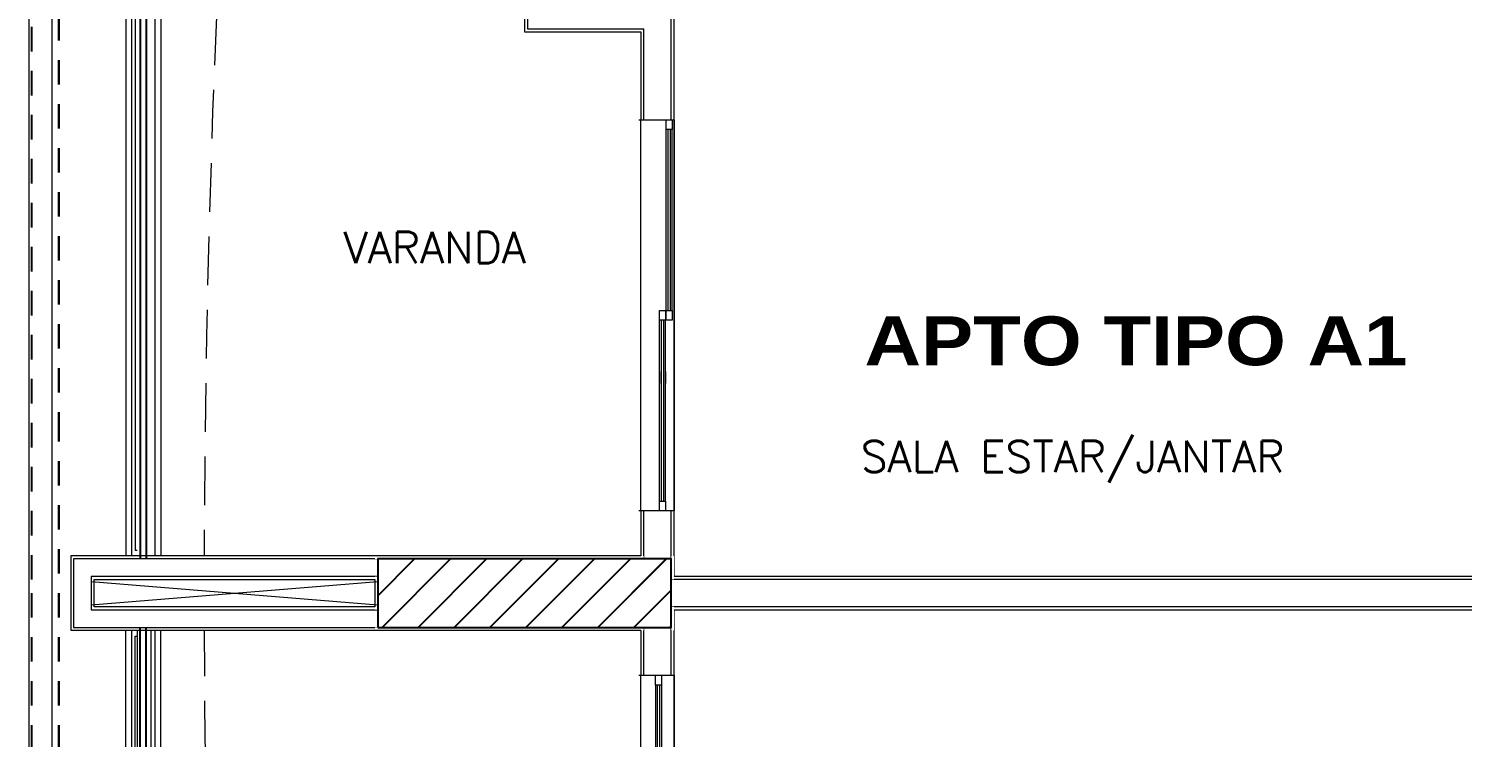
# Model space of a CAD drawing. Header units: millimetres. Extents: x 188.6 to 263.2, y 40.1 to 120.1.
# Drawn here: x 205.01 to 212.34, y 49.71 to 53.34 of the extents above; entities that cross this region are included whole.
import ezdxf

# ---------------------------------------------------------------- set-up
doc = ezdxf.new("R2010")
doc.units = ezdxf.units.MM
doc.set_wipeout_variables(frame=1)
for name, pattern in [('HIDDEN', [0.375, 0.25, -0.125]), ('HIDDEN2', [0.1875, 0.125, -0.0625]), ('Linha Tracejada 2_1', [300, 200, -100]), ('Wipeout_Contour', [1000, 0, -1000])]:
    doc.linetypes.add(name, pattern=pattern)
for name, color, linetype in [('ARQ', 8, 'Continuous'), ('ARQ-BASE', 8, 'Continuous'), ('ESTR-PILARES', 11, 'Continuous'), ('ESTR-VIGAS', 11, 'HIDDEN2'), ('ESTRUTURA', 7, 'Continuous'), ('GAS-TEXTO', 7, 'Continuous'), ('INC-CORRIMÃO', 7, 'Continuous'), ('INC-TEXTO', 7, 'Continuous'), ('NORMO-AF', 2, 'Continuous'), ('Portas ARCHICAD', 7, 'Continuous')]:
    doc.layers.add(name, color=color, linetype=linetype)
doc.styles.add('60-75', font='romans.shx', dxfattribs={"height": 0.12})
doc.styles.add('MC-ROMANS', font='romans')
doc.dimstyles.new('BOLAS75', dxfattribs={"dimtxt": 0.12, "dimasz": 0.075, "dimexe": 0.18, "dimexo": 0.06, "dimgap": 0.08, "dimtad": 0, "dimzin": 4, "dimdsep": 46, "dimtxsty": '60-75', "dimblk": 'ORIGIN', "dimcen": 0.09, "dimse1": 1, "dimse2": 1, "dimclrd": 244, "dimclrt": 7, "dimadec": 0, "dimazin": 0, "dimtfac": 1.8, "dimtix": 1, "dimtmove": 2, "dimatfit": 3, "dimldrblk": 'ORIGIN', "dimfxl": 0.18, "dimtvp": 2, "dimtolj": 1, "dimtzin": 4, "dimarcsym": 0})

# ---------------------------------------------------------------- blocks, each defined once
blk = doc.blocks.new('ESTR-1TP-29.09.2016')
at = {"layer": 'ESTR-PILARES'}
for p, q in [((3.4724, 12.7619), (3.6607, 12.9502)), ((3.4724, 12.9457), (3.4769, 12.9502)), ((3.4946, 12.6002), (3.8446, 12.9502)), ((3.6784, 12.6002), (4.0284, 12.9502)), ((3.8623, 12.6002), (4.2123, 12.9502)), ((4.0461, 12.6002), (4.3961, 12.9502)), ((4.23, 12.6002), (4.58, 12.9502)), ((4.4138, 12.6002), (4.7638, 12.9502)), ((4.5977, 12.6002), (4.9477, 12.9502)), ((4.2224, 12.7752), (4.2224, 12.7752)), ((4.7815, 12.6002), (4.9724, 12.7911)), ((4.9653, 12.6002), (4.9724, 12.6073))]:
    blk.add_line(p, q, dxfattribs=at)
blk.add_lwpolyline([(3.4724, 12.6002), (4.9724, 12.6002), (4.9724, 12.9502), (3.4724, 12.9502), (3.4724, 12.6002)], dxfattribs=at)
at = {"layer": 'ESTR-VIGAS'}
for points in [[(1.7024, 22.8702), (1.7024, 12.7752)], [(1.8424, 13.5752), (1.8424, 22.6702)], [(1.8424, 11.9752), (1.8424, 13.5752)], [(1.7024, 12.7752), (1.7024, 2.5802), (5.4374, 2.5802)]]:
    blk.add_lwpolyline(points, dxfattribs=at)
blk = doc.blocks.new('Vão de Porta Simples_5')
at = {"layer": 'Portas ARCHICAD', "color": 8, "linetype": 'Continuous', "lineweight": 0}
for p, q in [((-1000, -14.6), (-1000, -24.6)), ((1000, -24.6), (1000, -14.6))]:
    blk.add_line(p, q, dxfattribs=at)
blk = doc.blocks.new('Vão de Porta Simples_6')
at = {"layer": 'Portas ARCHICAD', "color": 8, "linetype": 'Continuous', "lineweight": 0}
for p, q in [((-1000, -14.6), (-1000, -24.6)), ((1000, -24.6), (1000, -14.6))]:
    blk.add_line(p, q, dxfattribs=at)
blk = doc.blocks.new('Porta de Correr 21_3')
at = {"color": 254, "linetype": 'Wipeout_Contour', "lineweight": 0, "ltscale": 12068.965656}
blk.add_wipeout([(-1000, -160), (1000, -160), (1000, -30), (950, -30), (25, -30), (-25, -30), (-25, 0), (25, 0), (950, 0), (1000, 0), (1000, 10), (-1000, 10), (-1000, -35), (-950, -35), (25, -35), (25, -65), (-950, -65), (-1000, -65)], dxfattribs=at).dxf.layer = 'Portas ARCHICAD'
at = {"layer": 'Portas ARCHICAD', "color": 8, "linetype": 'Continuous', "lineweight": 0}
for p, q in [((-1000, 10), (-1000, -5)), ((1000, -5), (1000, 10)), ((-1000, -5), (-1000, -145)), ((-1000, -35), (-1000, -65)), ((1000, -30), (1000, 0)), ((1000, -145), (1000, -5)), ((-1000, -145), (-1000, -160)), ((1000, -160), (1000, -145)), ((-1000, -160), (1000, -160)), ((-1000, -160), (1000, -160))]:
    blk.add_line(p, q, dxfattribs=at)
at = {"color": 254, "linetype": 'Wipeout_Contour', "lineweight": 0, "ltscale": 1995.354513}
blk.add_wipeout([(-25, -35), (-950, -35), (-950, -45), (-25, -45)], dxfattribs=at).dxf.layer = 'Portas ARCHICAD'
at = {"color": 254, "linetype": 'Wipeout_Contour', "lineweight": 0, "ltscale": 1972.49826}
blk.add_wipeout([(950, -20), (25, -20), (25, -30), (950, -30)], dxfattribs=at).dxf.layer = 'Portas ARCHICAD'
at = {"color": 254, "linetype": 'Wipeout_Contour', "lineweight": 0, "ltscale": 1952.207763}
blk.add_wipeout([(950, 0), (25, 0), (25, -10), (950, -10)], dxfattribs=at).dxf.layer = 'Portas ARCHICAD'
at = {"color": 254, "linetype": 'Wipeout_Contour', "lineweight": 0, "ltscale": 2032.986243}
blk.add_wipeout([(-25, -55), (-950, -55), (-950, -65), (-25, -65)], dxfattribs=at).dxf.layer = 'Portas ARCHICAD'
at = {"color": 254, "linetype": 'Wipeout_Contour', "lineweight": 0, "ltscale": 2013.677719}
blk.add_wipeout([(-950, -45), (-950, -55), (-25, -55), (-25, -45)], dxfattribs=at).dxf.layer = 'Portas ARCHICAD'
at = {"color": 254, "linetype": 'Wipeout_Contour', "lineweight": 0, "ltscale": 1959.77012}
blk.add_wipeout([(25, -10), (25, -20), (950, -20), (950, -10)], dxfattribs=at).dxf.layer = 'Portas ARCHICAD'
at = {"layer": 'Portas ARCHICAD', "color": 8, "linetype": 'Continuous', "lineweight": 0}
for p, q in [((-1000, 10), (1000, 10)), ((1000, 10), (-1000, 10)), ((-25, 0), (-25, -30)), ((25, 0), (-25, 0)), ((25, 0), (950, 0)), ((25, -30), (25, 0)), ((-950, -35), (-1000, -35)), ((-1000, -65), (-950, -65)), ((-950, -35), (-25, -35)), ((-950, -65), (-950, -35)), ((-25, -45), (-950, -45)), ((-950, -55), (-25, -55)), ((-950, -65), (-25, -65)), ((-687.5, -34.9), (-348.1, -34.9)), ((-687.5, -65.1), (-348.1, -65.1)), ((-287.5, -34.9), (-348.1, -34.9)), ((-287.5, -65.1), (-348.1, -65.1)), ((-25, -30), (25, -30)), ((-25, -35), (-25, -65)), ((25, -35), (-25, -35)), ((-25, -65), (25, -65)), ((950, -10), (25, -10)), ((25, -20), (950, -20)), ((25, -30), (950, -30)), ((25, -65), (25, -35)), ((950, 0), (950, -30)), ((1000, 0), (950, 0)), ((950, -30), (1000, -30))]:
    blk.add_line(p, q, dxfattribs=at)
blk = doc.blocks.new('Porta de Correr 21_4')
at = {"color": 254, "linetype": 'Wipeout_Contour', "lineweight": 0, "ltscale": 12174.857165}
blk.add_wipeout([(1000, 40), (-1000, 40), (-1000, -35), (-950, -35), (-25, -35), (25, -35), (25, -65), (-25, -65), (-950, -65), (-1000, -65), (-1000, -130), (1000, -130), (1000, -30), (950, -30), (25, -30), (-25, -30), (-25, 0), (25, 0), (950, 0), (1000, 0)], dxfattribs=at).dxf.layer = 'Portas ARCHICAD'
at = {"layer": 'Portas ARCHICAD', "color": 8, "linetype": 'Continuous', "lineweight": 0}
for p, q in [((1000, 40), (-1000, 40)), ((1000, 40), (-1000, 40)), ((-1000, 40), (-1000, 25)), ((-1000, 25), (-1000, -115)), ((1000, 25), (1000, 40)), ((1000, -115), (1000, 25)), ((-1000, -35), (-1000, -65)), ((1000, -30), (1000, 0)), ((-1000, -115), (-1000, -130)), ((1000, -130), (-1000, -130)), ((-1000, -130), (1000, -130)), ((1000, -130), (1000, -115))]:
    blk.add_line(p, q, dxfattribs=at)
at = {"color": 254, "linetype": 'Wipeout_Contour', "lineweight": 0, "ltscale": 1995.354522}
blk.add_wipeout([(-950, -35), (-950, -45), (-25, -45), (-25, -35)], dxfattribs=at).dxf.layer = 'Portas ARCHICAD'
at = {"color": 254, "linetype": 'Wipeout_Contour', "lineweight": 0, "ltscale": 1972.498267}
blk.add_wipeout([(25, -30), (950, -30), (950, -20), (25, -20)], dxfattribs=at).dxf.layer = 'Portas ARCHICAD'
at = {"color": 254, "linetype": 'Wipeout_Contour', "lineweight": 0, "ltscale": 2032.986254}
blk.add_wipeout([(-950, -65), (-25, -65), (-25, -55), (-950, -55)], dxfattribs=at).dxf.layer = 'Portas ARCHICAD'
at = {"color": 254, "linetype": 'Wipeout_Contour', "lineweight": 0, "ltscale": 1952.207765}
blk.add_wipeout([(25, 0), (25, -10), (950, -10), (950, 0)], dxfattribs=at).dxf.layer = 'Portas ARCHICAD'
at = {"color": 254, "linetype": 'Wipeout_Contour', "lineweight": 0, "ltscale": 2013.677719}
blk.add_wipeout([(-950, -45), (-950, -55), (-25, -55), (-25, -45)], dxfattribs=at).dxf.layer = 'Portas ARCHICAD'
at = {"color": 254, "linetype": 'Wipeout_Contour', "lineweight": 0, "ltscale": 1959.77012}
blk.add_wipeout([(25, -10), (25, -20), (950, -20), (950, -10)], dxfattribs=at).dxf.layer = 'Portas ARCHICAD'
at = {"layer": 'Portas ARCHICAD', "color": 8, "linetype": 'Continuous', "lineweight": 0}
for p, q in [((-950, -35), (-1000, -35)), ((-1000, -65), (-950, -65)), ((-950, -35), (-25, -35)), ((-950, -65), (-950, -35)), ((-25, -45), (-950, -45)), ((-950, -55), (-25, -55)), ((-950, -65), (-25, -65)), ((-687.5, -34.9), (-348.1, -34.9)), ((-687.5, -65.1), (-348.1, -65.1)), ((-287.5, -34.9), (-348.1, -34.9)), ((-287.5, -65.1), (-348.1, -65.1)), ((-25, 0), (-25, -30)), ((25, 0), (-25, 0)), ((-25, -30), (25, -30)), ((-25, -35), (-25, -65)), ((25, -35), (-25, -35)), ((-25, -65), (25, -65)), ((25, 0), (950, 0)), ((25, -30), (25, 0)), ((950, -10), (25, -10)), ((25, -20), (950, -20)), ((25, -30), (950, -30)), ((25, -65), (25, -35)), ((950, 0), (950, -30)), ((1000, 0), (950, 0)), ((950, -30), (1000, -30))]:
    blk.add_line(p, q, dxfattribs=at)
blk = doc.blocks.new('arq-3pav')
at = {"layer": 'ARQ', "color": 8, "linetype": 'Continuous', "lineweight": 0}
blk.add_line((0.6761, 19.3551), (0.6761, 10.37), dxfattribs=at)
at = {"layer": 'ARQ', "color": 8, "linetype": 'HIDDEN', "lineweight": 0}
for start, end in [(172.108634, 179.868319), (180.16516, 187.826918)]:
    blk.add_arc((68.4531, 10.2148), 67.5565, start, end, dxfattribs=at)
at = {"layer": 'ARQ', "color": 8, "linetype": 'Continuous', "lineweight": 0, "xscale": -0.001, "yscale": 0.001, "rotation": 90}
for name, p in [('Vão de Porta Simples_5', (3.1057, 11.6151)), ('Vão de Porta Simples_6', (3.1057, 8.7751))]:
    blk.add_blockref(name, p, dxfattribs=at)
at = {"color": 8, "linetype": 'Wipeout_Contour', "lineweight": 0, "ltscale": 84654.079495}
blk.add_wipeout([(0.12, 0.205), (0.12, 20.185), (0.105, 20.2), (0.105, 0.205)], dxfattribs=at).dxf.layer = 'ARQ'
at = {"color": 8, "linetype": 'Wipeout_Contour', "lineweight": 0, "ltscale": 79482.612123}
blk.add_wipeout([(0.5261, 19.5051), (0.5261, 10.37), (0.5411, 10.37), (0.5411, 19.4901)], dxfattribs=at).dxf.layer = 'ARQ'
at = {"color": 8, "linetype": 'Wipeout_Contour', "lineweight": 0, "ltscale": 67712.151147}
blk.add_wipeout([(2.5352, 13.0651), (2.5502, 13.0801), (2.5502, 13.2851), (2.5352, 13.2851)], dxfattribs=at).dxf.layer = 'ARQ'
at = {"color": 8, "linetype": 'Wipeout_Contour', "lineweight": 0, "ltscale": 64550.149104}
blk.add_wipeout([(3.3003, 12.6151), (3.3003, 13.2351), (3.2853, 13.2201), (3.2853, 12.6151)], dxfattribs=at).dxf.layer = 'ARQ'
at = {"color": 8, "linetype": 'Wipeout_Contour', "lineweight": 0, "ltscale": 62126.944821}
blk.add_wipeout([(3.3002, 10.2649), (3.3003, 10.2649), (3.3003, 10.2799), (3.3002, 10.2799)], dxfattribs=at).dxf.layer = 'ARQ'
at = {"color": 8, "linetype": 'Wipeout_Contour', "lineweight": 0, "ltscale": 92975.829046}
blk.add_wipeout([(3.2853, 9.7751), (3.3003, 9.7751), (3.3003, 10.1099), (3.3002, 10.1099), (3.3002, 10.0049), (3.2853, 10.0049)], dxfattribs=at).dxf.layer = 'ARQ'
at = {"color": 8, "linetype": 'Wipeout_Contour', "lineweight": 0, "ltscale": 75473.524712}
blk.add_wipeout([(0.5261, 10.02), (0.5261, 0.8853), (0.5411, 0.9003), (0.5411, 10.02)], dxfattribs=at).dxf.layer = 'ARQ'
at = {"layer": 'ARQ', "color": 8, "linetype": 'Continuous', "lineweight": 0}
for p, q in [((0.4961, 19.5351), (0.4961, 10.37)), ((2.5502, 13.2851), (2.5502, 13.0801)), ((3.2853, 12.6151), (3.2853, 13.2201)), ((0.4961, 0.8553), (0.4961, 10.02))]:
    blk.add_line(p, q, dxfattribs=at)
at = {"layer": 'ARQ', "color": 8, "linetype": 'Continuous', "lineweight": 0, "flags": 128}
for points in [[(2.5352, 13.2851), (2.5352, 13.0651)], [(3.3003, 12.6151), (3.3003, 13.2351)]]:
    blk.add_lwpolyline(points, dxfattribs=at)
at = {"color": 8, "linetype": 'Wipeout_Contour', "lineweight": 0, "ltscale": 84896.24501}
blk.add_wipeout([(0.105, 0.205), (0.105, 20.2), (0.015, 20.29), (0.015, 0.205)], dxfattribs=at).dxf.layer = 'ARQ'
at = {"color": 8, "linetype": 'Wipeout_Contour', "lineweight": 0, "ltscale": 79233.637631}
blk.add_wipeout([(0.5411, 19.4901), (0.5411, 10.37), (0.6311, 10.37), (0.6311, 19.4001)], dxfattribs=at).dxf.layer = 'ARQ'
at = {"color": 8, "linetype": 'Wipeout_Contour', "lineweight": 0, "ltscale": 65044.255887}
blk.add_wipeout([(3.1453, 12.6151), (3.1453, 13.0801), (3.1303, 13.0651), (3.1303, 12.6151)], dxfattribs=at).dxf.layer = 'ARQ'
at = {"color": 8, "linetype": 'Wipeout_Contour', "lineweight": 0, "ltscale": 62907.9674}
blk.add_wipeout([(3.1303, 10.6151), (3.1303, 10.3849), (3.1453, 10.3849), (3.1453, 10.6151)], dxfattribs=at).dxf.layer = 'ARQ'
at = {"color": 8, "linetype": 'Wipeout_Contour', "lineweight": 0, "ltscale": 93362.374071}
blk.add_wipeout([(3.3003, 10.6151), (3.2853, 10.6151), (3.2853, 10.3849), (3.3002, 10.3849), (3.3002, 10.2799), (3.3003, 10.2799)], dxfattribs=at).dxf.layer = 'ARQ'
at = {"color": 8, "linetype": 'Wipeout_Contour', "lineweight": 0, "ltscale": 62040.667134}
blk.add_wipeout([(3.3002, 10.1099), (3.3003, 10.1099), (3.3003, 10.1249), (3.3002, 10.1249)], dxfattribs=at).dxf.layer = 'ARQ'
at = {"color": 8, "linetype": 'Wipeout_Contour', "lineweight": 0, "ltscale": 75233.061845}
blk.add_wipeout([(0.5411, 10.02), (0.5411, 0.9003), (0.6311, 0.9903), (0.6311, 10.02)], dxfattribs=at).dxf.layer = 'ARQ'
at = {"color": 8, "linetype": 'Wipeout_Contour', "lineweight": 0, "ltscale": 62571.950102}
blk.add_wipeout([(3.1303, 9.7751), (3.1453, 9.7751), (3.1453, 10.0049), (3.1303, 10.0049)], dxfattribs=at).dxf.layer = 'ARQ'
at = {"layer": 'ARQ', "color": 8, "linetype": 'Continuous', "lineweight": 0}
for p, q in [((3.1453, 12.6151), (3.1453, 13.0801)), ((3.1453, 10.3699), (3.1453, 10.6151)), ((3.2853, 10.2649), (3.2853, 10.6151)), ((0.4961, 10.37), (0.6761, 10.37)), ((3.3003, 10.2649), (3.2853, 10.2649)), ((3.2853, 10.1249), (3.3003, 10.1249)), ((3.2853, 9.7751), (3.2853, 10.1249)), ((3.1453, 9.7751), (3.1453, 10.0199))]:
    blk.add_line(p, q, dxfattribs=at)
at = {"layer": 'ARQ', "color": 8, "linetype": 'Continuous', "lineweight": 0, "flags": 128}
for points in [[(0.12, 0.205), (0.12, 20.185)], [(3.1303, 13.0651), (3.1303, 12.6151)], [(3.1303, 10.6151), (3.1303, 10.3849)], [(3.3003, 10.2799), (3.3003, 10.6151)], [(3.3003, 9.7751), (3.3003, 10.1099)], [(3.1303, 10.0049), (3.1303, 9.7751)]]:
    blk.add_lwpolyline(points, dxfattribs=at)
at = {"layer": 'ARQ', "color": 8, "linetype": 'Linha Tracejada 2_1', "lineweight": 0, "flags": 128}
for points in [[(0.5261, 19.5051), (0.5261, 10.37)], [(0.6461, 10.37), (0.6461, 19.3851)], [(0.5261, 10.37), (0.5411, 10.37)], [(0.5411, 10.37), (0.6311, 10.37)], [(0.6311, 10.37), (0.6461, 10.37)], [(0.5261, 10.02), (0.5411, 10.02)], [(0.5261, 10.02), (0.5261, 0.8853)]]:
    blk.add_lwpolyline(points, dxfattribs=at)
at = {"color": 8, "linetype": 'Wipeout_Contour', "lineweight": 0, "ltscale": 85138.427341}
blk.add_wipeout([(0.015, 0.205), (0.015, 20.29), (0, 20.305), (0, 0.205)], dxfattribs=at).dxf.layer = 'ARQ'
at = {"color": 8, "linetype": 'Wipeout_Contour', "lineweight": 0, "ltscale": 74992.629588}
blk.add_wipeout([(0.6311, 10.02), (0.6311, 0.9903), (0.6461, 1.0053), (0.6461, 10.02)], dxfattribs=at).dxf.layer = 'ARQ'
at = {"layer": 'ARQ', "color": 8, "linetype": 'Continuous', "lineweight": 0}
for p, q in [((0.6761, 10.02), (0.4961, 10.02)), ((0.6761, 1.0353), (0.6761, 10.02))]:
    blk.add_line(p, q, dxfattribs=at)
at = {"layer": 'ARQ', "color": 8, "linetype": 'Continuous', "lineweight": 0, "flags": 128}
blk.add_lwpolyline([(0, 20.305), (0, 0.205)], dxfattribs=at)
at = {"layer": 'ARQ', "color": 8, "linetype": 'Linha Tracejada 2_1', "lineweight": 0, "flags": 128}
for points in [[(0.5411, 10.02), (0.6311, 10.02)], [(0.6311, 10.02), (0.6461, 10.02)], [(0.6461, 1.0053), (0.6461, 10.02)]]:
    blk.add_lwpolyline(points, dxfattribs=at)
at = {"layer": 'ARQ', "color": 8, "linetype": 'Continuous', "lineweight": 0, "xscale": -0.001, "yscale": 0.001}
for name, p, rotation in [('Porta de Correr 21_3', (3.2903, 11.6151), 270), ('Porta de Correr 21_4', (3.1703, 8.7751), 90)]:
    blk.add_blockref(name, p, dxfattribs=dict(at, rotation=rotation))
at = {"color": 8, "linetype": 'Wipeout_Contour', "lineweight": 0, "ltscale": 66448.936267}
blk.add_wipeout([(2.5352, 13.0651), (3.1303, 13.0651), (3.1453, 13.0801), (2.5502, 13.0801)], dxfattribs=at).dxf.layer = 'ARQ'
at = {"color": 8, "linetype": 'Wipeout_Contour', "lineweight": 0, "ltscale": 73194.463025}
blk.add_wipeout([(0.6247, 11.2623), (0.5547, 11.2623), (0.5546, 10.3748), (0.6246, 10.3748)], dxfattribs=at).dxf.layer = 'ARQ'
at = {"color": 8, "linetype": 'Wipeout_Contour', "lineweight": 0, "ltscale": 50213.063169}
blk.add_wipeout([(9.3603, 10.28), (3.3003, 10.2799), (3.3003, 10.2649), (9.3603, 10.265)], dxfattribs=at).dxf.layer = 'ARQ'
at = {"color": 8, "linetype": 'Wipeout_Contour', "lineweight": 0, "ltscale": 50099.851818}
blk.add_wipeout([(9.3603, 10.125), (3.3003, 10.1249), (3.3003, 10.1099), (9.3603, 10.11)], dxfattribs=at).dxf.layer = 'ARQ'
at = {"layer": 'ARQ', "color": 8, "linetype": 'Continuous', "lineweight": 0}
for p, q in [((2.5502, 13.0801), (3.1453, 13.0801)), ((9.3603, 10.265), (3.3003, 10.2649)), ((9.3603, 10.125), (3.3003, 10.1249))]:
    blk.add_line(p, q, dxfattribs=at)
at = {"layer": 'ARQ', "color": 8, "linetype": 'Continuous', "lineweight": 0, "flags": 128}
for points in [[(2.5352, 13.0651), (3.1303, 13.0651)], [(0.5546, 10.3748), (0.6246, 10.3748)], [(9.3603, 10.28), (3.3003, 10.2799)], [(3.3003, 10.1099), (9.3603, 10.11)]]:
    blk.add_lwpolyline(points, dxfattribs=at)
at = {"color": 8, "linetype": 'Wipeout_Contour', "lineweight": 0, "ltscale": 73890.734994}
blk.add_wipeout([(0.6248, 12.3123), (0.5548, 12.3123), (0.5547, 11.2623), (0.6247, 11.2623)], dxfattribs=at).dxf.layer = 'ARQ'
at = {"color": 8, "linetype": 'Wipeout_Contour', "lineweight": 0, "ltscale": 72604.036036}
blk.add_wipeout([(0.6245, 9.1274), (0.6246, 10.0149), (0.5546, 10.0149), (0.5545, 9.1274)], dxfattribs=at).dxf.layer = 'ARQ'
at = {"layer": 'ARQ', "color": 8, "linetype": 'Continuous', "lineweight": 0, "flags": 128}
for points in [[(0.5546, 10.0149), (0.6246, 10.0149)], [(0.6246, 10.0149), (0.6245, 9.1274), (0.6243, 8.0774), (0.6241, 7.0274), (0.624, 5.9774), (0.6238, 4.9274), (0.6237, 3.8774), (0.6235, 2.8274), (0.6234, 1.7774), (0.6232, 0.9799)]]:
    blk.add_lwpolyline(points, dxfattribs=at)
at = {"color": 8, "linetype": 'Wipeout_Contour', "lineweight": 0, "ltscale": 74855.86875}
blk.add_wipeout([(0.6249, 13.3623), (0.5549, 13.3623), (0.5548, 12.3123), (0.6248, 12.3123)], dxfattribs=at).dxf.layer = 'ARQ'
at = {"color": 8, "linetype": 'Wipeout_Contour', "lineweight": 0, "ltscale": 62156.632061}
blk.add_wipeout([(3.3002, 10.2799), (3.2853, 10.2799), (3.2853, 10.2649), (3.3002, 10.2649)], dxfattribs=at).dxf.layer = 'ARQ'
at = {"color": 8, "linetype": 'Wipeout_Contour', "lineweight": 0, "ltscale": 62038.988163}
blk.add_wipeout([(3.3002, 10.1099), (3.2853, 10.1099), (3.2853, 10.0049), (3.3002, 10.0049)], dxfattribs=at).dxf.layer = 'ARQ'
at = {"color": 8, "linetype": 'Wipeout_Contour', "lineweight": 0, "ltscale": 90904.951374}
blk.add_wipeout([(0.5446, 9.9749), (0.5445, 9.1274), (0.5545, 9.1274), (0.5545, 9.1474), (0.5546, 9.9749)], dxfattribs=at).dxf.layer = 'ARQ'
at = {"layer": 'ARQ', "color": 8, "linetype": 'Continuous', "lineweight": 0, "flags": 128}
for points in [[(0.5432, 0.9299), (0.5434, 1.7774), (0.5435, 2.8274), (0.5437, 3.8774), (0.5438, 4.9274), (0.544, 5.9774), (0.5441, 7.0274), (0.5443, 8.0774), (0.5445, 9.1274), (0.5446, 9.9749)], [(0.5446, 9.9749), (0.5546, 9.9749)], [(0.5546, 10.0149), (0.5545, 9.1274), (0.5543, 8.0774), (0.5541, 7.0274), (0.554, 5.9774), (0.5538, 4.9274), (0.5537, 3.8774), (0.5535, 2.8274), (0.5534, 1.7774), (0.5532, 0.9099)]]:
    blk.add_lwpolyline(points, dxfattribs=at)
at = {"color": 8, "linetype": 'Wipeout_Contour', "lineweight": 0, "ltscale": 92451.798427}
blk.add_wipeout([(0.5448, 12.3123), (0.5447, 11.2623), (0.5547, 11.2623), (0.5547, 11.2823), (0.5548, 12.3123)], dxfattribs=at).dxf.layer = 'ARQ'
at = {"color": 8, "linetype": 'Wipeout_Contour', "lineweight": 0, "ltscale": 62191.982}
blk.add_wipeout([(3.3002, 10.3849), (3.2853, 10.3849), (3.2853, 10.2799), (3.3002, 10.2799)], dxfattribs=at).dxf.layer = 'ARQ'
at = {"color": 8, "linetype": 'Wipeout_Contour', "lineweight": 0, "ltscale": 62070.395724}
blk.add_wipeout([(3.2853, 10.1249), (3.2853, 10.1099), (3.3002, 10.1099), (3.3002, 10.1249)], dxfattribs=at).dxf.layer = 'ARQ'
at = {"color": 8, "linetype": 'Wipeout_Contour', "lineweight": 0, "ltscale": 93628.777842}
blk.add_wipeout([(0.5449, 13.3623), (0.5448, 12.3123), (0.5548, 12.3123), (0.5548, 12.3323), (0.5549, 13.3623)], dxfattribs=at).dxf.layer = 'ARQ'
at = {"color": 8, "linetype": 'Wipeout_Contour', "lineweight": 0, "ltscale": 73362.883786}
blk.add_wipeout([(0.5446, 10.4148), (0.5546, 10.4148), (0.5547, 11.2623), (0.5447, 11.2623)], dxfattribs=at).dxf.layer = 'ARQ'
at = {"layer": 'ARQ', "color": 8, "linetype": 'Continuous', "lineweight": 0, "flags": 128}
for points in [[(0.5454, 19.4598), (0.5453, 18.6123), (0.5452, 17.5623), (0.5451, 16.5123), (0.545, 15.4623), (0.545, 14.4123), (0.5449, 13.3623), (0.5448, 12.3123), (0.5447, 11.2623), (0.5446, 10.4148)], [(0.5446, 10.4148), (0.5546, 10.4148)]]:
    blk.add_lwpolyline(points, dxfattribs=at)
at = {"color": 8, "linetype": 'Wipeout_Contour', "lineweight": 0, "ltscale": 71313.927863}
blk.add_wipeout([(0.215, 10.3849), (0.23, 10.3699), (1.7702, 10.3699), (1.7702, 10.3849)], dxfattribs=at).dxf.layer = 'ARQ'
at = {"color": 8, "linetype": 'Wipeout_Contour', "lineweight": 0, "ltscale": 71152.906229}
blk.add_wipeout([(1.7852, 10.3699), (0.23, 10.3699), (0.32, 10.2799), (1.7852, 10.2799)], dxfattribs=at).dxf.layer = 'ARQ'
at = {"layer": 'ARQ', "color": 8, "linetype": 'Continuous', "lineweight": 0}
blk.add_line((1.7852, 10.3699), (0.23, 10.3699), dxfattribs=at)
at = {"layer": 'ARQ', "color": 8, "linetype": 'Continuous', "lineweight": 0, "flags": 128}
blk.add_lwpolyline([(1.7702, 10.3849), (0.215, 10.3849)], dxfattribs=at)
at = {"color": 8, "linetype": 'Wipeout_Contour', "lineweight": 0, "ltscale": 71051.398886}
blk.add_wipeout([(0.32, 10.2799), (0.335, 10.2649), (1.7702, 10.2649), (1.7702, 10.2799)], dxfattribs=at).dxf.layer = 'ARQ'
at = {"layer": 'ARQ', "color": 8, "linetype": 'Continuous', "lineweight": 0}
blk.add_line((1.7852, 10.2799), (0.32, 10.2799), dxfattribs=at)
at = {"layer": 'ARQ', "color": 8, "linetype": 'Continuous', "lineweight": 0, "flags": 128}
blk.add_lwpolyline([(0.335, 10.2649), (1.7702, 10.2649)], dxfattribs=at)
at = {"color": 8, "linetype": 'Wipeout_Contour', "lineweight": 0, "ltscale": 74297.536677}
blk.add_wipeout([(0.215, 10.3849), (0.215, 10.0049), (0.23, 10.0199), (0.23, 10.3699)], dxfattribs=at).dxf.layer = 'ARQ'
at = {"color": 8, "linetype": 'Wipeout_Contour', "lineweight": 0, "ltscale": 65523.477601}
blk.add_wipeout([(1.7852, 10.3699), (3.1303, 10.3699), (3.1303, 10.3849), (1.7852, 10.3849)], dxfattribs=at).dxf.layer = 'ARQ'
at = {"color": 8, "linetype": 'Wipeout_Contour', "lineweight": 0, "ltscale": 74087.435902}
blk.add_wipeout([(0.23, 10.3699), (0.23, 10.0199), (0.32, 10.1099), (0.32, 10.2799)], dxfattribs=at).dxf.layer = 'ARQ'
at = {"color": 8, "linetype": 'Wipeout_Contour', "lineweight": 0, "ltscale": 68215.6797}
blk.add_wipeout([(1.7852, 10.3849), (1.7702, 10.3849), (1.7702, 10.3699), (1.7852, 10.3699)], dxfattribs=at).dxf.layer = 'ARQ'
at = {"color": 8, "linetype": 'Wipeout_Contour', "lineweight": 0, "ltscale": 62831.303737}
blk.add_wipeout([(3.1303, 10.3849), (3.1303, 10.3699), (3.1453, 10.3699), (3.1453, 10.3849)], dxfattribs=at).dxf.layer = 'ARQ'
at = {"layer": 'ARQ', "color": 8, "linetype": 'Continuous', "lineweight": 0}
blk.add_line((0.23, 10.3699), (0.23, 10.0199), dxfattribs=at)
at = {"layer": 'ARQ', "color": 8, "linetype": 'Continuous', "lineweight": 0, "flags": 128}
blk.add_lwpolyline([(0.215, 10.3849), (0.215, 10.0049)], dxfattribs=at)
at = {"color": 8, "linetype": 'Wipeout_Contour', "lineweight": 0, "ltscale": 73877.504609}
blk.add_wipeout([(0.32, 10.2799), (0.32, 10.1099), (0.335, 10.1249), (0.335, 10.2649)], dxfattribs=at).dxf.layer = 'ARQ'
at = {"layer": 'ARQ', "color": 8, "linetype": 'Continuous', "lineweight": 0}
blk.add_line((0.32, 10.2799), (0.32, 10.1099), dxfattribs=at)
at = {"layer": 'ARQ', "color": 8, "linetype": 'Continuous', "lineweight": 0, "flags": 128}
blk.add_lwpolyline([(0.335, 10.1249), (0.335, 10.2649)], dxfattribs=at)
at = {"color": 8, "linetype": 'Wipeout_Contour', "lineweight": 0, "ltscale": 71136.503065}
blk.add_wipeout([(0.23, 10.0199), (0.215, 10.0049), (1.7702, 10.0049), (1.7702, 10.0199)], dxfattribs=at).dxf.layer = 'ARQ'
at = {"color": 8, "linetype": 'Wipeout_Contour', "lineweight": 0, "ltscale": 71026.340622}
blk.add_wipeout([(0.23, 10.0199), (1.7852, 10.0199), (1.7852, 10.1099), (0.32, 10.1099)], dxfattribs=at).dxf.layer = 'ARQ'
at = {"layer": 'ARQ', "color": 8, "linetype": 'Continuous', "lineweight": 0}
blk.add_line((0.23, 10.0199), (1.7852, 10.0199), dxfattribs=at)
at = {"layer": 'ARQ', "color": 8, "linetype": 'Continuous', "lineweight": 0, "flags": 128}
blk.add_lwpolyline([(0.215, 10.0049), (1.7702, 10.0049)], dxfattribs=at)
at = {"color": 8, "linetype": 'Wipeout_Contour', "lineweight": 0, "ltscale": 70975.848184}
blk.add_wipeout([(0.335, 10.1249), (0.32, 10.1099), (1.7702, 10.1099), (1.7702, 10.1249)], dxfattribs=at).dxf.layer = 'ARQ'
at = {"layer": 'ARQ', "color": 8, "linetype": 'Continuous', "lineweight": 0}
blk.add_line((0.32, 10.1099), (1.7852, 10.1099), dxfattribs=at)
at = {"layer": 'ARQ', "color": 8, "linetype": 'Continuous', "lineweight": 0, "flags": 128}
blk.add_lwpolyline([(1.7702, 10.1249), (0.335, 10.1249)], dxfattribs=at)
at = {"color": 8, "linetype": 'Wipeout_Contour', "lineweight": 0, "ltscale": 65330.366439}
blk.add_wipeout([(1.7852, 10.0049), (3.1303, 10.0049), (3.1303, 10.0199), (1.7852, 10.0199)], dxfattribs=at).dxf.layer = 'ARQ'
at = {"color": 8, "linetype": 'Wipeout_Contour', "lineweight": 0, "ltscale": 68119.812526}
blk.add_wipeout([(1.7702, 10.2649), (1.7702, 10.1249), (1.7852, 10.1249), (1.7852, 10.2649)], dxfattribs=at).dxf.layer = 'ARQ'
at = {"color": 8, "linetype": 'Wipeout_Contour', "lineweight": 0, "ltscale": 68030.521144}
blk.add_wipeout([(1.7702, 10.0049), (1.7852, 10.0049), (1.7852, 10.0199), (1.7702, 10.0199)], dxfattribs=at).dxf.layer = 'ARQ'
at = {"color": 8, "linetype": 'Wipeout_Contour', "lineweight": 0, "ltscale": 62630.22899}
blk.add_wipeout([(3.1453, 10.0199), (3.1303, 10.0199), (3.1303, 10.0049), (3.1453, 10.0049)], dxfattribs=at).dxf.layer = 'ARQ'
at = {"color": 8, "linetype": 'Wipeout_Contour', "lineweight": 0, "ltscale": 68159.262491}
blk.add_wipeout([(1.7852, 10.2799), (1.7702, 10.2799), (1.7702, 10.2649), (1.7852, 10.2649)], dxfattribs=at).dxf.layer = 'ARQ'
at = {"color": 8, "linetype": 'Wipeout_Contour', "lineweight": 0, "ltscale": 68080.629421}
blk.add_wipeout([(1.7852, 10.1249), (1.7702, 10.1249), (1.7702, 10.1099), (1.7852, 10.1099)], dxfattribs=at).dxf.layer = 'ARQ'
at = {"color": 8, "linetype": 'Wipeout_Contour', "lineweight": 0, "ltscale": 65119.784491}
blk.add_wipeout([(1.7852, 10.0199), (3.2852, 10.0199), (3.2852, 10.3699), (1.7852, 10.3699)], dxfattribs=at).dxf.layer = 'ARQ'
at = {"layer": 'ARQ', "color": 8, "linetype": 'Continuous', "lineweight": 0}
for p, q in [((0.32, 10.135), (1.7852, 10.255)), ((0.32, 10.255), (1.7852, 10.135))]:
    blk.add_line(p, q, dxfattribs=at)
at = {"layer": 'ARQ', "color": 8, "linetype": 'Continuous', "lineweight": 0, "flags": 128}
for points in [[(1.7852, 10.3849), (1.7702, 10.3849)], [(3.1303, 10.3849), (1.7852, 10.3849)], [(1.7702, 10.2649), (1.7702, 10.1249)], [(1.7702, 10.0049), (1.7852, 10.0049)], [(1.7852, 10.0049), (3.1303, 10.0049)]]:
    blk.add_lwpolyline(points, dxfattribs=at)
blk.add_lwpolyline([(1.7852, 10.0199), (3.2852, 10.0199), (3.2852, 10.3699), (1.7852, 10.3699)], close=True, dxfattribs=at)
at = {"layer": 'ESTRUTURA'}
blk.add_blockref('ESTR-1TP-29.09.2016', (-1.6874, -2.5802), dxfattribs=at)
blk = doc.blocks.new('_Origin')
at = {"layer": 'NORMO-AF', "color": 0, "lineweight": -2}
blk.add_line((0, 0), (-1, 0), dxfattribs=at)
blk.add_circle((0, 0), 0.5, dxfattribs=at)

msp = doc.modelspace()

# ---------------------------------------------------------------- block references
msp.add_blockref('arq-3pav', (205.0084, 40.2568))

# ---------------------------------------------------------------- next in the draw order: linework, layer by layer
at = {"layer": 'INC-CORRIMÃO'}
for p, q in [((205.5787, 59.7168), (205.5788, 50.6268)), ((205.6087, 59.6872), (205.6088, 50.6268)), ((205.5787, 41.1867), (205.5788, 50.2768)), ((205.6087, 41.2167), (205.6088, 50.2768))]:
    msp.add_line(p, q, dxfattribs=at)

# ---------------------------------------------------------------- next in the draw order: block references
at = {"layer": 'ESTRUTURA'}
msp.add_blockref('ESTR-1TP-29.09.2016', (203.3211, 37.6766), dxfattribs=at)

# ---------------------------------------------------------------- next in the draw order: texts
at = {"layer": 'ARQ-BASE', "color": 8, "style": '60-75'}
for s, p in [('VARANDA', (206.6187, 52.1388)), ('SALA ESTAR/JANTAR', (209.2625, 51.0704))]:
    msp.add_text(s, height=0.16, dxfattribs=at).set_placement(p)
at = {"layer": 'INC-TEXTO', "insert": (209.2823, 51.6132), "char_height": 0.25, "attachment_point": 7, "style": 'MC-ROMANS'}
msp.add_mtext('\\A1;{\\fArial Black|b0|i0|c0|p34;APTO TIPO A1}', dxfattribs=at)

# ---------------------------------------------------------------- next in the draw order: leaders
at = {"layer": 'GAS-TEXTO', "linetype": 'Continuous'}
msp.add_leader([(214.791, 52.9907), (214.0942, 53.7802), (211.462, 53.7802)], dimstyle='BOLAS75', override={"dimgap": 0.08, "dimtad": 0}, dxfattribs=at)

doc.saveas('drawing.dxf')
